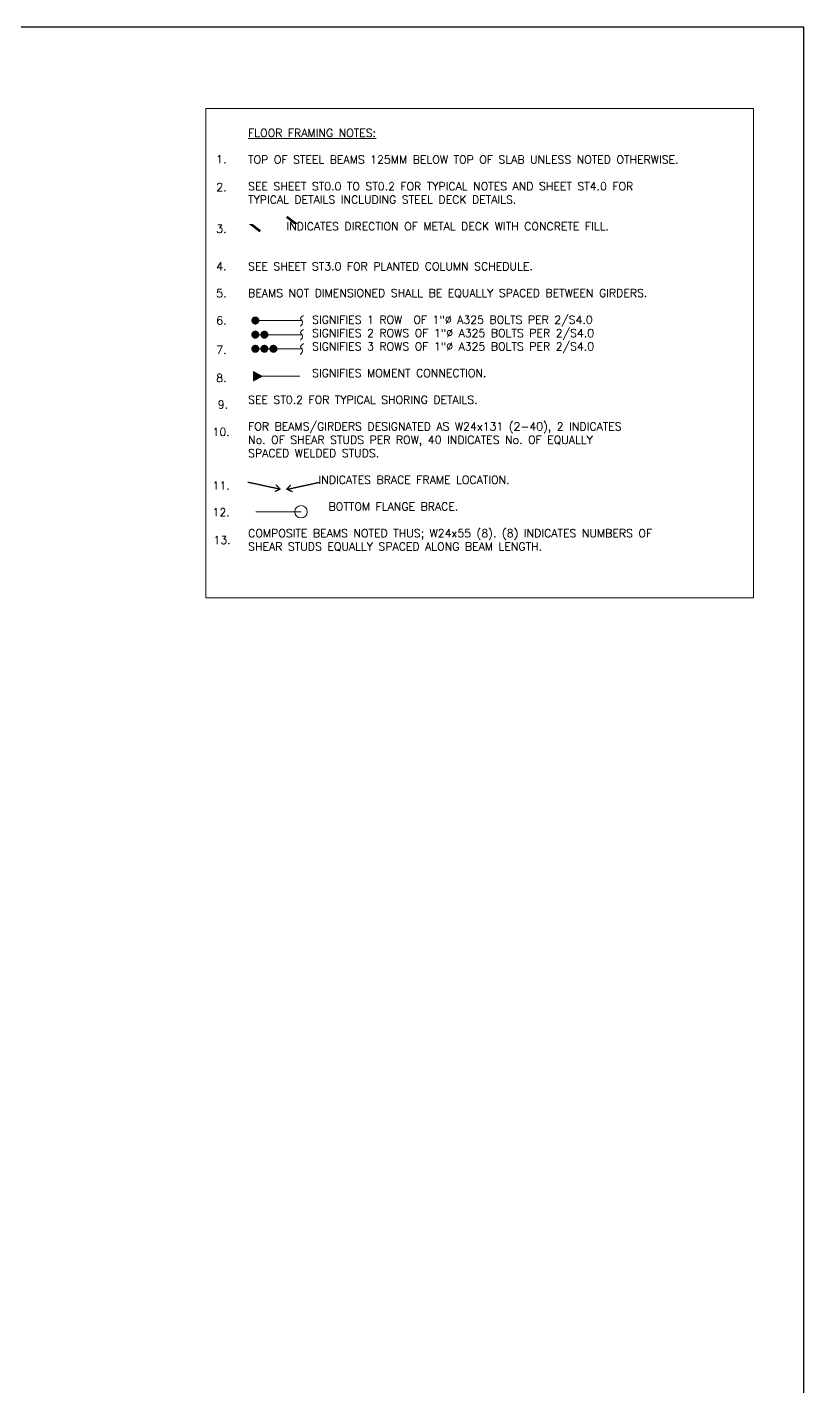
# Model space of a CAD drawing. Header units: millimetres. Extents: x 306431 to 569278, y -16030 to 119854.
# Drawn here: x 462422 to 501238, y 51912 to 119854 of the extents above; entities that cross this region are included whole.
import ezdxf
from ezdxf.enums import TextEntityAlignment as Align

# ---------------------------------------------------------------- set-up
doc = ezdxf.new("R2010")
doc.units = ezdxf.units.MM
doc.header["$MEASUREMENT"] = 0
doc.linetypes.add('HIDDEN', pattern=[0.375, 0.25, -0.125])
doc.linetypes.add('PHANTOM2', pattern=[1.25, 0.625, -0.125, 0.125, -0.125, 0.125, -0.125])
doc.layers.get('0').update_dxf_attribs({"lineweight": 9})
for name, color, linetype, lineweight in [('S-Anno-Symb', 143, 'PHANTOM2', 15), ('S-ANNO-TEXT', 2, 'Continuous', 15), ('S-BRACE', 2, 'Continuous', 15)]:
    doc.layers.add(name, color=color, linetype=linetype, lineweight=lineweight)
doc.styles.add('1', font='simplex.shx', dxfattribs={"width": 0.85, "height": 300})
doc.styles.add('ROMANS1', font='ROMANS.shx', dxfattribs={"height": 0.09375})
doc.dimstyles.new('ESCA', dxfattribs={"dimtxt": 300, "dimasz": 1, "dimexe": 100, "dimexo": 100, "dimgap": 100, "dimtad": 1, "dimdec": 0, "dimrnd": 1, "dimdsep": 46, "dimtxsty": '1', "dimblk1": 'ESCADIM_ARW', "dimblk2": 'ESCADIM_ARW', "dimsah": 1, "dimcen": 50, "dimclrd": 256, "dimclre": 256, "dimclrt": 52, "dimadec": 0, "dimazin": 0, "dimtfac": 1, "dimtdec": 0, "dimtofl": 0, "dimtmove": 0, "dimatfit": 3, "dimldrblk": 'ESCADIM_ARW', "dimfxl": 1, "dimtolj": 1, "dimtzin": 0, "dimarcsym": 0})

# ---------------------------------------------------------------- blocks, each defined once
blk = doc.blocks.new('ESCADIM_ARW')
at = {"color": 7}
blk.add_line((-150, 0), (150, 0), dxfattribs=at)
blk.add_circle((0, 0), 75, dxfattribs=at)

msp = doc.modelspace()

# ---------------------------------------------------------------- hatches: boundary and pattern name
at = {"layer": 'S-ANNO-TEXT'}
h = msp.add_hatch(color=1, dxfattribs=at)
h.paths.add_polyline_path([(473734.7, 102641.5), (473734.7, 102408.6), (474155.9, 102408.6)])
h.paths.add_polyline_path([(473734.7, 102175.7), (474155.9, 102408.6), (473734.7, 102408.6)])

# ---------------------------------------------------------------- linework, layer by layer
at = {"layer": 'Defpoints', "ltscale": 0.05, "elevation": 0}
msp.add_lwpolyline([(306430.8, -16030), (501238.3, -16030), (501238.3, 119854.2), (306430.8, 119854.2)], close=True, dxfattribs=at)
at = {"layer": 'S-Anno-Symb'}
for p, q in [((474155.9, 102408.6, 0), (473734.7, 102641.5, 0)), ((473734.7, 102641.5, 0), (473734.7, 102408.6, 0)), ((474155.9, 102408.6, 0), (473734.7, 102175.7, 0)), ((473734.7, 102175.7, 0), (473734.7, 102408.6, 0))]:
    msp.add_line(p, q, dxfattribs=at)
at = {"layer": 'S-ANNO-TEXT', "color": 1}
for p, q in [((476145.8, 105195.4, 0), (473824.2, 105195.4, 0)), ((476145.8, 104489.2, 0), (473824.2, 104489.2, 0)), ((476145.8, 103783, 0), (473824.2, 103783, 0)), ((473734.7, 102641.5, 0), (474155.9, 102408.6, 0)), ((476056.4, 102408.6, 0), (473734.7, 102408.6, 0)), ((473852.8, 95641.2, -213.5), (476108.2, 95641.2, -213.5))]:
    msp.add_line(p, q, dxfattribs=at)
at = {"layer": 'S-ANNO-TEXT', "elevation": 0}
msp.add_lwpolyline([(471353.6, 115794.2), (498722.9, 115794.2), (498722.9, 91330.9), (471353.6, 91330.9)], close=True, dxfattribs=at)
at = {"layer": 'S-ANNO-TEXT', "color": 2, "elevation": 0}
msp.add_lwpolyline([(475394.8, 110379.1, 125, 125, 0), (475865.8, 110016.6, 0, 0, 0), (473599.1, 110016.6, 125, 125, 0), (474070.1, 109654.1, 125, 125, 0)], format="xyseb", dxfattribs=at)
at = {"layer": 'S-ANNO-TEXT', "color": 1, "const_width": 200, "elevation": 0}
for points in [[(473724.2, 105195.4, 1), (473924.2, 105195.4, 1)], [(473724.2, 104489.2, 1), (473924.2, 104489.2, 1)], [(474176.3, 104489.2, 1), (474376.3, 104489.2, 1)], [(473724.2, 103783, 1), (473924.2, 103783, 1)], [(474176.3, 103783, 1), (474376.3, 103783, 1)], [(474628.5, 103783, 1), (474828.5, 103783, 1)]]:
    msp.add_lwpolyline(points, format="xyb", close=True, dxfattribs=at)
at = {"layer": 'S-ANNO-TEXT', "color": 1}
msp.add_circle((476108.2, 95641.2, -213.5), 308.8, dxfattribs=at)
for points in [[(476234.2, 105454.4, 0), (476084.7, 105300.3, 0), (476180.4, 105134.5, 0), (476076.7, 104909, 0)], [(476234.2, 104748.2, 0), (476084.7, 104594.1, 0), (476180.4, 104428.3, 0), (476076.7, 104202.8, 0)], [(476234.2, 104042.1, 0), (476084.7, 103887.9, 0), (476180.4, 103722.1, 0), (476076.7, 103496.7, 0)]]:
    msp.add_spline(points, degree=3, dxfattribs=at)

# ---------------------------------------------------------------- texts
at = {"layer": 'S-ANNO-TEXT', "style": 'ROMANS1'}
for s, p in [('1.', (472384, 113458.2, 0)), ('2.', (472384, 112060.6, 0)), ('3.', (472384, 109979.3, 0)), ('4.', (472384, 108103.9, 0)), ('5.', (472384, 106757.3, 0)), ('6.', (472384, 105398.2, 0)), ('7.', (472384, 103925.6, 0)), ('8.', (472384, 102524.9, 0)), ('9.', (472461.7, 101193.7, -106.7)), ('10.', (472539.4, 99828, -213.5)), ('11.', (472539.4, 97145.2, -213.5)), ('12.', (472539.4, 95812.6, -213.5)), ('13.', (472591.2, 94428.2, -213.5))]:
    msp.add_text(s, height=400, dxfattribs=at).set_placement(p, align=Align.TOP_RIGHT)
at = {"layer": 'S-ANNO-TEXT', "insert": (473464, 114771.5, 0), "char_height": 400, "width": 25187.5, "attachment_point": 1, "style": 'ROMANS1'}
msp.add_mtext('\\A1;{\\L\\C1;FLOOR FRAMING NOTES:\\l \\P\\P}TOP OF STEEL BEAMS 125MM BELOW TOP OF SLAB UNLESS NOTED OTHERWISE.\\P\\PSEE SHEET ST0.0 TO ST0.2 FOR TYPICAL NOTES AND SHEET ST4.0 FOR \\PTYPICAL DETAILS INCLUDING STEEL DECK DETAILS. \\P\\P       INDICATES DIRECTION OF METAL DECK WITH CONCRETE FILL.\\P\\P\\PSEE SHEET ST3.0 FOR PLANTED COLUMN SCHEDULE. \\P\\PBEAMS NOT DIMENSIONED SHALL BE EQUALLY SPACED BETWEEN GIRDERS. \\P\\P^I^ISIGNIFIES 1 ROW  OF 1"%%C A325 BOLTS PER 2/S4.0\\P^I^ISIGNIFIES 2 ROWS OF 1"%%C A325 BOLTS PER 2/S4.0\\P^I^ISIGNIFIES 3 ROWS OF 1"%%C A325 BOLTS PER 2/S4.0\\P\\P^I^ISIGNIFIES MOMENT CONNECTION.\\P\\PSEE ST0.2 FOR TYPICAL SHORING DETAILS.\\P\\PFOR BEAMS/GIRDERS DESIGNATED AS W24x131 (2-40), 2 INDICATES\\PNo. OF SHEAR STUDS PER ROW, 40 INDICATES No. OF EQUALLY\\PSPACED WELDED STUDS.\\P\\P^I       INDICATES BRACE FRAME LOCATION.\\P\\P^I^I   BOTTOM FLANGE BRACE.\\P\\PCOMPOSITE BEAMS NOTED THUS; W24x55 (8). (8) INDICATES NUMBERS OF\\PSHEAR STUDS EQUALLY SPACED ALONG BEAM LENGTH.', dxfattribs=at)

# ---------------------------------------------------------------- leaders
at = {"layer": 'S-BRACE', "linetype": 'HIDDEN'}
for points in [[(475064.8, 96760.9, -213.5), (473450.8, 97109.3, -213.5)], [(475393.8, 96760.9, -213.5), (477007.8, 97109.3, -213.5)]]:
    msp.add_leader(points, dimstyle='ESCA', override={"dimasz": 250, "dimldrblk": 'Open90'}, dxfattribs=at)

doc.saveas('drawing.dxf')
